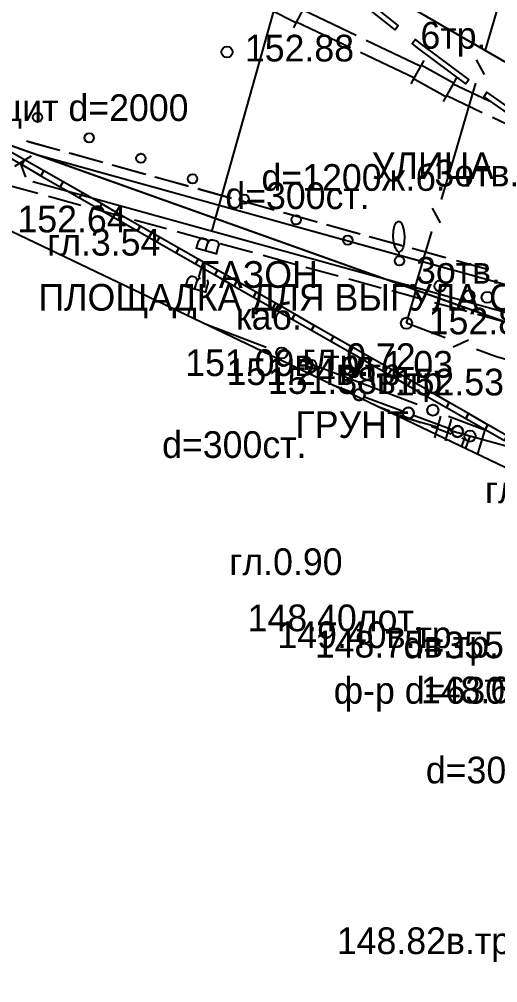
# Model space of a CAD drawing. Header units: metres. Extents: x -2743 to 126, y 13412 to 13916.
# Drawn here: x -1973.45 to -1951.94, y 13636.41 to 13679.72 of the extents above; entities that cross this region are included whole.
import ezdxf

# ---------------------------------------------------------------- set-up
doc = ezdxf.new("R2010")
doc.units = ezdxf.units.M
for name, color, linetype in [('0_геоподоснова', 7, 'Continuous'), ('link-улица Берзарина_Граница работ$0$ГП_Граница проектирования', 7, 'Continuous'), ('link-улица Берзарина_Покрытия — Новые$0$ДВ_ПП_Газон_Р', 7, 'Continuous'), ('output[1-12]_3_ДЖКХ-24_03233kl$0$Красные линии', 7, 'Continuous'), ('output[1-12]_3_ДЖКХ-24_03233tp$0$Горизонтали', 7, 'Continuous'), ('output[1-12]_3_ДЖКХ-24_03233tp$0$Отдельно стоящее дерево', 7, 'Continuous'), ('output[1-12]_3_ДЖКХ-24_03233tp$0$Полоса деревьев', 7, 'Continuous'), ('output[1-12]_3_ДЖКХ-24_03233up$0$Водопровод', 7, 'Continuous'), ('output[1-12]_3_ДЖКХ-24_03233up$0$Кабель связи', 7, 'Continuous'), ('output[1-12]_3_ДЖКХ-24_03233up$0$Кабель электрический', 7, 'Continuous'), ('output[1-12]_3_ДЖКХ-24_03233up$0$Канализация самотёчная', 7, 'Continuous'), ('output[1-12]_brd$0$Граница заказа', 7, 'Continuous'), ('output[23]_3_ДЖКХ-25_01840kl$0$Красные линии', 7, 'Continuous'), ('output[23]_3_ДЖКХ-25_01840tp$0$Горизонтали', 7, 'Continuous'), ('output[23]_3_ДЖКХ-25_01840tp$0$Граница площадки', 7, 'Continuous'), ('output[23]_3_ДЖКХ-25_01840tp$0$Граница улицы', 7, 'Continuous'), ('output[23]_3_ДЖКХ-25_01840tp$0$Колодцы', 7, 'Continuous'), ('output[23]_3_ДЖКХ-25_01840tp$0$Леса и газоны', 7, 'Continuous'), ('output[23]_3_ДЖКХ-25_01840tp$0$Ограды', 7, 'Continuous'), ('output[23]_3_ДЖКХ-25_01840tp$0$Пояснительные подписи', 7, 'Continuous'), ('output[23]_3_ДЖКХ-25_01840tp$0$Фонари', 7, 'Continuous'), ('output[23]_3_ДЖКХ-25_01840up$0$Водопровод', 7, 'Continuous'), ('output[23]_3_ДЖКХ-25_01840up$0$Газопровод', 7, 'Continuous'), ('output[23]_3_ДЖКХ-25_01840up$0$Кабели', 7, 'Continuous'), ('output[23]_3_ДЖКХ-25_01840up$0$Кабель связи', 7, 'Continuous'), ('output[23]_3_ДЖКХ-25_01840up$0$Канализация самотёчная', 7, 'Continuous'), ('output[23]_brd$0$Граница заказа', 7, 'Continuous')]:
    doc.layers.add(name, color=color, linetype=linetype)

msp = doc.modelspace()

# ---------------------------------------------------------------- linework, layer by layer
at = {"layer": '0_геоподоснова'}
msp.add_lwpolyline([(-1952.5, 13650), (-1947.5, 13650)], dxfattribs=at)
at = {"layer": 'link-улица Берзарина_Граница работ$0$ГП_Граница проектирования'}
msp.add_lwpolyline([(-1884.084, 13633.61), (-1896.781, 13639.677), (-1906.314, 13643.487), (-1921.402, 13649.466), (-1933.159, 13654.092), (-1928.779, 13664.629), (-1988.079, 13698.859), (-1995.299, 13686.451), (-2001.646, 13689.693), (-2002.701, 13690.383), (-2013.582, 13696.083)], dxfattribs=at)
at = {"layer": 'link-улица Берзарина_Покрытия — Новые$0$ДВ_ПП_Газон_Р'}
msp.add_lwpolyline([(-1939.468, 13670.799), (-1949.958, 13676.854), (-1977.227, 13692.595), (-1975.877, 13694.586), (-1948.449, 13678.674), (-1938.236, 13672.748), (-1939.468, 13670.799)], close=True, dxfattribs=at)
at = {"layer": 'output[1-12]_3_ДЖКХ-24_03233kl$0$Красные линии'}
for points in [[(-1957.849, 13680.263), (-1956.568, 13679.244), (-1956.413, 13679.44), (-1957.691, 13680.457), (-1958.733, 13681.335), (-1958.894, 13681.144), (-1957.849, 13680.263)], [(-1955.496, 13678.391), (-1953.382, 13676.82), (-1953.232, 13677.021), (-1955.344, 13678.589), (-1955.63, 13678.817), (-1955.786, 13678.621), (-1955.496, 13678.391)], [(-1950.62, 13674.876), (-1950.093, 13674.531), (-1949.956, 13674.74), (-1950.48, 13675.084), (-1952.422, 13676.441), (-1952.565, 13676.237), (-1950.62, 13674.876)]]:
    msp.add_lwpolyline(points, close=True, dxfattribs=at)
at = {"layer": 'output[1-12]_3_ДЖКХ-24_03233tp$0$Горизонтали'}
msp.add_circle((-1964.109, 13678.252), 0.25, dxfattribs=at)
at = {"layer": 'output[1-12]_3_ДЖКХ-24_03233tp$0$Отдельно стоящее дерево'}
for centre in [(-1954.532, 13667.729), (-1953.249, 13667.29), (-1953.231, 13667.287), (-1953.225, 13667.28), (-1952.411, 13667.223)]:
    msp.add_circle(centre, 0.25, dxfattribs=at)
at = {"layer": 'output[1-12]_3_ДЖКХ-24_03233tp$0$Полоса деревьев'}
for points in [[(-1956.401, 13670.651), (-1956.3, 13670.599), (-1956.214, 13670.453), (-1956.153, 13670.233), (-1956.125, 13669.963), (-1956.138, 13669.692), (-1956.188, 13669.47), (-1956.265, 13669.319), (-1956.364, 13669.261), (-1956.466, 13669.313), (-1956.551, 13669.46), (-1956.612, 13669.68), (-1956.64, 13669.95), (-1956.627, 13670.221), (-1956.577, 13670.443), (-1956.5, 13670.594), (-1956.401, 13670.651)], [(-1956.364, 13669.078), (-1956.364, 13669.261)]]:
    msp.add_lwpolyline(points, dxfattribs=at)
for centre in [(-1972.626, 13675.315), (-1970.302, 13674.394), (-1967.978, 13673.473), (-1965.654, 13672.552), (-1963.33, 13671.631), (-1961.005, 13670.71), (-1958.681, 13669.789), (-1956.357, 13668.868), (-1956.357, 13668.868)]:
    msp.add_circle(centre, 0.21, dxfattribs=at)
at = {"layer": 'output[1-12]_3_ДЖКХ-24_03233up$0$Водопровод'}
msp.add_lwpolyline([(-1964.625, 13670.769), (-1955.832, 13702.035)], dxfattribs=at)
at = {"layer": 'output[1-12]_3_ДЖКХ-24_03233up$0$Кабель связи'}
for points in [[(-1952.507, 13678.295), (-1951.744, 13680.912)], [(-1952.536, 13677.247), (-1952.897, 13677.904)], [(-1954.469, 13671.627), (-1953.853, 13673.675), (-1952.926, 13676.855)], [(-1954.508, 13670.578), (-1954.863, 13671.238)], [(-1955.686, 13667.58), (-1954.901, 13670.19)]]:
    msp.add_lwpolyline(points, dxfattribs=at)
at = {"layer": 'output[1-12]_3_ДЖКХ-24_03233up$0$Кабель электрический'}
for points in [[(-1961.01, 13679.559), (-1964.47, 13681.339)], [(-1960.69, 13680.181), (-1961.01, 13679.559)], [(-1958.297, 13678.988), (-1960.721, 13680.141)], [(-1961.01, 13679.559), (-1961.124, 13679.336)], [(-1958.555, 13678.446), (-1960.979, 13679.599)], [(-1955.421, 13677.621), (-1957.845, 13678.774)], [(-1955.679, 13677.079), (-1958.103, 13678.232)], [(-1955.381, 13677.656), (-1955.719, 13677.044)], [(-1955.26, 13677.875), (-1955.381, 13677.656)], [(-1953.931, 13676.856), (-1955.381, 13677.656)], [(-1953.81, 13677.075), (-1953.931, 13676.856)], [(-1955.719, 13677.043), (-1955.84, 13676.824)], [(-1954.269, 13676.244), (-1955.719, 13677.044)], [(-1953.931, 13676.856), (-1954.269, 13676.244)], [(-1952.33, 13676.037), (-1953.971, 13676.821)], [(-1954.269, 13676.243), (-1954.39, 13676.024)], [(-1952.631, 13675.516), (-1954.229, 13676.279)], [(-1948.985, 13673.775), (-1952.18, 13675.301)]]:
    msp.add_lwpolyline(points, dxfattribs=at)
at = {"layer": 'output[1-12]_3_ДЖКХ-24_03233up$0$Канализация самотёчная'}
for points in [[(-1973.062, 13674.235), (-1971.617, 13673.833)], [(-1972.634, 13673.627), (-1949.248, 13667.154)], [(-1971.136, 13673.699), (-1969.69, 13673.297)], [(-1969.209, 13673.163), (-1967.764, 13672.761)], [(-1967.282, 13672.627), (-1965.837, 13672.225)], [(-1965.355, 13672.091), (-1963.91, 13671.689)], [(-1963.428, 13671.555), (-1961.983, 13671.153)], [(-1961.501, 13671.019), (-1960.056, 13670.617)], [(-1959.574, 13670.483), (-1958.129, 13670.082)], [(-1957.647, 13669.948), (-1956.202, 13669.546)], [(-1955.721, 13669.412), (-1954.275, 13669.01)], [(-1953.794, 13668.876), (-1952.349, 13668.474)], [(-1957.074, 13668.075), (-1941.686, 13663.815)]]:
    msp.add_lwpolyline(points, dxfattribs=at)
at = {"layer": 'output[1-12]_brd$0$Граница заказа'}
msp.add_lwpolyline([(-2346.581, 13797.271), (-2166.599, 13756.435), (-2146.461, 13744.448), (-2137.057, 13735.438), (-2116.083, 13730.556), (-2106.947, 13730.964), (-2106.947, 13685.73), (-2024.861, 13668.702), (-2016.466, 13689.267), (-1943.717, 13663.309), (-1875.376, 13614.096), (-1826.303, 13588.476), (-1816.168, 13541.725), (-1765.892, 13527.485), (-1735.115, 13529.544), (-1686.146, 13524.756), (-1676.411, 13564.262), (-1525.599, 13535.005), (-1412.062, 13512.979), (-1427.758, 13454.715), (-1407.548, 13450.243), (-1398.752, 13489.999), (-1344.683, 13479.798), (-1272.603, 13462.997)], dxfattribs=at)
at = {"layer": 'output[23]_3_ДЖКХ-25_01840kl$0$Красные линии'}
for points in [[(-1973.215, 13673.406), (-1974.084, 13673.902), (-1974.208, 13673.685), (-1973.339, 13673.189), (-1973.215, 13673.406)], [(-1972.347, 13672.91), (-1973.215, 13673.406), (-1973.339, 13673.189), (-1972.471, 13672.693), (-1972.347, 13672.91)], [(-1971.479, 13672.414), (-1972.347, 13672.91), (-1972.471, 13672.693), (-1971.603, 13672.197), (-1971.479, 13672.414)], [(-1970.611, 13671.918), (-1971.479, 13672.414), (-1971.603, 13672.197), (-1970.735, 13671.701), (-1970.611, 13671.918)], [(-1969.742, 13671.422), (-1970.611, 13671.918), (-1970.735, 13671.701), (-1969.866, 13671.204), (-1969.742, 13671.422)], [(-1968.874, 13670.925), (-1969.742, 13671.422), (-1969.866, 13671.204), (-1968.998, 13670.708), (-1968.874, 13670.925)], [(-1968.006, 13670.429), (-1968.874, 13670.925), (-1968.998, 13670.708), (-1968.13, 13670.212), (-1968.006, 13670.429)], [(-1967.138, 13669.933), (-1968.006, 13670.429), (-1968.13, 13670.212), (-1967.262, 13669.716), (-1967.138, 13669.933)], [(-1966.269, 13669.437), (-1967.138, 13669.933), (-1967.262, 13669.716), (-1966.393, 13669.22), (-1966.269, 13669.437)], [(-1965.401, 13668.941), (-1966.269, 13669.437), (-1966.393, 13669.22), (-1965.525, 13668.724), (-1965.401, 13668.941)], [(-1964.533, 13668.445), (-1965.401, 13668.941), (-1965.525, 13668.724), (-1964.657, 13668.228), (-1964.533, 13668.445)], [(-1963.665, 13667.949), (-1964.533, 13668.445), (-1964.657, 13668.228), (-1963.789, 13667.732), (-1963.665, 13667.949)], [(-1962.796, 13667.453), (-1963.665, 13667.949), (-1963.789, 13667.732), (-1962.92, 13667.235), (-1962.796, 13667.453)], [(-1961.928, 13666.956), (-1962.796, 13667.453), (-1962.92, 13667.235), (-1962.052, 13666.739), (-1961.928, 13666.956)], [(-1961.06, 13666.46), (-1961.928, 13666.956), (-1962.052, 13666.739), (-1961.184, 13666.243), (-1961.06, 13666.46)], [(-1960.192, 13665.964), (-1961.06, 13666.46), (-1961.184, 13666.243), (-1960.316, 13665.747), (-1960.192, 13665.964)], [(-1959.323, 13665.468), (-1960.192, 13665.964), (-1960.316, 13665.747), (-1959.447, 13665.251), (-1959.323, 13665.468)], [(-1958.455, 13664.972), (-1959.323, 13665.468), (-1959.447, 13665.251), (-1958.579, 13664.755), (-1958.455, 13664.972)], [(-1957.587, 13664.476), (-1958.455, 13664.972), (-1958.579, 13664.755), (-1957.711, 13664.259), (-1957.587, 13664.476)], [(-1956.719, 13663.98), (-1957.587, 13664.476), (-1957.711, 13664.259), (-1956.843, 13663.763), (-1956.719, 13663.98)], [(-1955.85, 13663.484), (-1956.719, 13663.98), (-1956.843, 13663.763), (-1955.974, 13663.266), (-1955.85, 13663.484)], [(-1954.982, 13662.987), (-1955.85, 13663.484), (-1955.974, 13663.266), (-1955.106, 13662.77), (-1954.982, 13662.987)], [(-1954.114, 13662.491), (-1954.982, 13662.987), (-1955.106, 13662.77), (-1954.238, 13662.274), (-1954.114, 13662.491)], [(-1953.246, 13661.995), (-1954.114, 13662.491), (-1954.238, 13662.274), (-1953.37, 13661.778), (-1953.246, 13661.995)], [(-1952.377, 13661.499), (-1953.246, 13661.995), (-1953.37, 13661.778), (-1952.501, 13661.282), (-1952.377, 13661.499)], [(-1951.509, 13661.003), (-1952.377, 13661.499), (-1952.501, 13661.282), (-1951.633, 13660.786), (-1951.509, 13661.003)]]:
    msp.add_lwpolyline(points, close=True, dxfattribs=at)
at = {"layer": 'output[23]_3_ДЖКХ-25_01840tp$0$Горизонтали'}
msp.add_circle((-1953.185, 13660.985), 0.25, dxfattribs=at)
at = {"layer": 'output[23]_3_ДЖКХ-25_01840tp$0$Граница площадки'}
for points in [[(-1957.242, 13662.285), (-1956.786, 13662.115)], [(-1956.318, 13661.94), (-1955.406, 13661.6)], [(-1954.937, 13661.425), (-1954.025, 13661.085)], [(-1953.556, 13660.91), (-1953.44, 13660.867), (-1953.563, 13660.525)]]:
    msp.add_lwpolyline(points, dxfattribs=at)
at = {"layer": 'output[23]_3_ДЖКХ-25_01840tp$0$Колодцы'}
msp.add_circle((-1956.041, 13666.06), 0.25, dxfattribs=at)
at = {"layer": 'output[23]_3_ДЖКХ-25_01840tp$0$Ограды'}
for points in [[(-1959.273, 13663.256), (-1958.402, 13662.931)], [(-1957.933, 13662.756), (-1956.191, 13662.106)], [(-1955.723, 13661.931), (-1953.981, 13661.282)], [(-1953.512, 13661.107), (-1953.185, 13660.985), (-1953.381, 13660.439)]]:
    msp.add_lwpolyline(points, dxfattribs=at)
for points in [[(-1957.917, 13662.843), (-1957.937, 13662.941), (-1957.991, 13663.02), (-1958.07, 13663.074), (-1958.167, 13663.093), (-1958.265, 13663.074), (-1958.344, 13663.02), (-1958.398, 13662.941), (-1958.417, 13662.843), (-1958.398, 13662.746), (-1958.344, 13662.666), (-1958.265, 13662.613), (-1958.167, 13662.593), (-1958.07, 13662.613), (-1957.991, 13662.666), (-1957.937, 13662.746), (-1957.917, 13662.843)], [(-1955.707, 13662.019), (-1955.726, 13662.116), (-1955.78, 13662.196), (-1955.859, 13662.249), (-1955.957, 13662.269), (-1956.054, 13662.249), (-1956.134, 13662.196), (-1956.187, 13662.116), (-1956.207, 13662.019), (-1956.187, 13661.921), (-1956.134, 13661.842), (-1956.054, 13661.788), (-1955.957, 13661.769), (-1955.859, 13661.788), (-1955.78, 13661.842), (-1955.726, 13661.921), (-1955.707, 13662.019)], [(-1953.496, 13661.194), (-1953.516, 13661.292), (-1953.569, 13661.371), (-1953.649, 13661.425), (-1953.746, 13661.444), (-1953.844, 13661.425), (-1953.923, 13661.371), (-1953.977, 13661.292), (-1953.996, 13661.194), (-1953.977, 13661.097), (-1953.923, 13661.018), (-1953.844, 13660.964), (-1953.746, 13660.944), (-1953.649, 13660.964), (-1953.569, 13661.018), (-1953.516, 13661.097), (-1953.496, 13661.194)]]:
    msp.add_lwpolyline(points, close=True, dxfattribs=at)
for centre in [(-1958.167, 13662.843), (-1958.167, 13662.843), (-1955.957, 13662.019), (-1955.957, 13662.019), (-1953.746, 13661.194), (-1953.746, 13661.194)]:
    msp.add_circle(centre, 0.25, dxfattribs=at)
at = {"layer": 'output[23]_3_ДЖКХ-25_01840tp$0$Фонари'}
msp.add_circle((-1960.301, 13664.216), 0.2, dxfattribs=at)
at = {"layer": 'output[23]_3_ДЖКХ-25_01840up$0$Водопровод'}
for points in [[(-1964.777, 13670.23), (-1964.625, 13670.769)], [(-1965.48, 13669.433), (-1965.394, 13669.74), (-1965.38, 13669.767), (-1965.349, 13669.81), (-1965.309, 13669.848), (-1965.29, 13669.862), (-1965.267, 13669.873), (-1965.24, 13669.88), (-1965.207, 13669.885), (-1965.192, 13669.884), (-1965.08, 13669.853), (-1965.06, 13669.842), (-1965.035, 13669.821), (-1965.019, 13669.801), (-1965.004, 13669.779), (-1964.992, 13669.747), (-1964.984, 13669.708), (-1964.98, 13669.674), (-1964.981, 13669.626), (-1964.967, 13669.662), (-1964.955, 13669.694), (-1964.927, 13669.736), (-1964.903, 13669.761), (-1964.877, 13669.782), (-1964.839, 13669.803), (-1964.799, 13669.813), (-1964.766, 13669.813), (-1964.583, 13669.762), (-1964.566, 13669.753), (-1964.543, 13669.735), (-1964.52, 13669.707), (-1964.502, 13669.669), (-1964.491, 13669.637), (-1964.484, 13669.587), (-1964.483, 13669.557), (-1964.488, 13669.53)], [(-1965.515, 13669.442), (-1964.555, 13669.172)], [(-1965.068, 13669.317), (-1964.981, 13669.626)], [(-1964.586, 13669.181), (-1964.488, 13669.53)], [(-1965.373, 13668.112), (-1965.183, 13668.786)], [(-1965.961, 13667.722), (-1965.875, 13668.029), (-1965.861, 13668.056), (-1965.83, 13668.1), (-1965.79, 13668.137), (-1965.771, 13668.151), (-1965.748, 13668.162), (-1965.721, 13668.17), (-1965.688, 13668.174), (-1965.673, 13668.174), (-1965.562, 13668.143), (-1965.541, 13668.131), (-1965.516, 13668.11), (-1965.501, 13668.091), (-1965.485, 13668.069), (-1965.473, 13668.036), (-1965.465, 13667.997), (-1965.461, 13667.963), (-1965.462, 13667.916), (-1965.448, 13667.952), (-1965.436, 13667.983), (-1965.408, 13668.026), (-1965.384, 13668.05), (-1965.358, 13668.072), (-1965.32, 13668.092), (-1965.309, 13668.095)], [(-1965.014, 13668.012), (-1965.001, 13667.997), (-1964.983, 13667.958), (-1964.973, 13667.926), (-1964.965, 13667.876), (-1964.964, 13667.847), (-1964.969, 13667.819)], [(-1965.996, 13667.732), (-1965.036, 13667.462)], [(-1965.549, 13667.606), (-1965.462, 13667.916)], [(-1965.067, 13667.471), (-1964.969, 13667.819)], [(-1965.854, 13666.402), (-1965.664, 13667.076)]]:
    msp.add_lwpolyline(points, dxfattribs=at)
at = {"layer": 'output[23]_3_ДЖКХ-25_01840up$0$Газопровод'}
for points in [[(-1954.65, 13661.393), (-1956.411, 13661.887)], [(-1954.515, 13661.875), (-1954.785, 13660.912)], [(-1954.033, 13661.74), (-1954.303, 13660.777)], [(-1950.646, 13660.271), (-1954.168, 13661.258)]]:
    msp.add_lwpolyline(points, dxfattribs=at)
at = {"layer": 'output[23]_3_ДЖКХ-25_01840up$0$Кабели'}
for points in [[(-1965.039, 13666.012), (-1962.345, 13664.991)], [(-1960.943, 13664.459), (-1960.301, 13664.216), (-1955.556, 13662.417)], [(-1954.153, 13661.885), (-1952.516, 13661.264), (-1952.852, 13660.186)]]:
    msp.add_lwpolyline(points, dxfattribs=at)
for centre in [(-1961.644, 13664.725), (-1954.854, 13662.151)]:
    msp.add_circle(centre, 0.25, dxfattribs=at)
at = {"layer": 'output[23]_3_ДЖКХ-25_01840up$0$Кабель связи'}
for points in [[(-1956.041, 13666.06), (-1955.61, 13667.552)], [(-1954.298, 13665.406), (-1956.041, 13666.06)], [(-1953.255, 13665.298), (-1953.937, 13664.988)], [(-1949.339, 13663.784), (-1952.04, 13664.559), (-1952.894, 13664.88)]]:
    msp.add_lwpolyline(points, dxfattribs=at)
at = {"layer": 'output[23]_3_ДЖКХ-25_01840up$0$Канализация самотёчная'}
for points in [[(-1973.128, 13674.253), (-1971.683, 13673.851)], [(-1971.202, 13673.717), (-1969.756, 13673.315)], [(-1973.651, 13673.127), (-1972.902, 13673.581)], [(-1973.413, 13673.271), (-1973.167, 13672.626)], [(-1972.513, 13673.594), (-1954.028, 13668.477)], [(-1969.275, 13673.181), (-1967.829, 13672.779)], [(-1972.833, 13672.437), (-1954.349, 13667.321)], [(-1967.348, 13672.645), (-1965.903, 13672.244)], [(-1972.61, 13671.89), (-1974.056, 13672.288)], [(-1965.421, 13672.11), (-1963.976, 13671.708)], [(-1970.682, 13671.359), (-1972.128, 13671.758)], [(-1963.494, 13671.574), (-1962.049, 13671.172)], [(-1968.754, 13670.828), (-1970.2, 13671.227)], [(-1961.567, 13671.038), (-1960.122, 13670.636)], [(-1966.825, 13670.298), (-1968.272, 13670.696)], [(-1964.897, 13669.767), (-1966.343, 13670.165)], [(-1959.64, 13670.502), (-1958.195, 13670.1)], [(-1957.713, 13669.966), (-1956.268, 13669.564)], [(-1962.969, 13669.236), (-1964.415, 13669.634)], [(-1955.787, 13669.43), (-1954.341, 13669.028)], [(-1961.041, 13668.705), (-1962.487, 13669.103)], [(-1959.113, 13668.174), (-1960.559, 13668.572)], [(-1957.184, 13667.643), (-1958.63, 13668.041)], [(-1955.256, 13667.112), (-1956.702, 13667.51)], [(-1953.328, 13666.581), (-1954.774, 13666.979)], [(-1951.4, 13666.05), (-1952.846, 13666.448)]]:
    msp.add_lwpolyline(points, dxfattribs=at)
at = {"layer": 'output[23]_brd$0$Граница заказа'}
msp.add_lwpolyline([(-1912.765, 13641.02), (-1943.717, 13663.309), (-2005.475, 13685.345), (-1912.765, 13641.02)], dxfattribs=at)

# ---------------------------------------------------------------- texts
at = {"layer": 'output[1-12]_3_ДЖКХ-24_03233tp$0$Горизонтали'}
msp.add_text('152.88', height=1.2, dxfattribs=at).set_placement((-1963.305, 13677.827))
at = {"layer": 'output[1-12]_3_ДЖКХ-24_03233up$0$Кабель связи'}
for s, p in [('3отв.', (-1954.783, 13672.212)), ('151.09в.тр.', (-1965.987, 13663.685)), ('гл.1.03', (-1959.039, 13663.613)), ('151.24в.тр.', (-1964.13, 13663.283)), ('151.38в.тр.', (-1962.273, 13662.882)), ('149.40в.тр.', (-1961.843, 13651.455)), ('148.75в.тр.', (-1960.162, 13651.032)), ('148.63в.тр.', (-1955.394, 13648.976)), ('d=300ГНБ', (-1955.169, 13645.374)), ('148.82в.тр.', (-1959.173, 13637.7))]:
    msp.add_text(s, height=1.2, dxfattribs=at).set_placement(p)
at = {"layer": 'output[1-12]_3_ДЖКХ-24_03233up$0$Кабель электрический'}
for s, p in [('6тр.', (-1955.412, 13678.401)), ('гл.0.72', (-1960.72, 13663.956)), ('гл.0.90', (-1964.004, 13654.739))]:
    msp.add_text(s, height=1.2, dxfattribs=at).set_placement(p)
at = {"layer": 'output[1-12]_3_ДЖКХ-24_03233up$0$Канализация самотёчная'}
for s, p in [('d=1200ж.б.', (-1962.558, 13672.012)), ('148.40лот.', (-1963.183, 13652.214)), ('d=355п/э', (-1956.171, 13650.999)), ('ф-р d=630ст.', (-1959.31, 13648.956))]:
    msp.add_text(s, height=1.2, dxfattribs=at).set_placement(p)
at = {"layer": 'output[23]_3_ДЖКХ-25_01840tp$0$Горизонтали'}
for s, p in [('152.64', (-1973.53, 13670.144)), ('152.53', (-1956.566, 13662.814))]:
    msp.add_text(s, height=1.2, dxfattribs=at).set_placement(p)
at = {"layer": 'output[23]_3_ДЖКХ-25_01840tp$0$Граница площадки'}
msp.add_text('ГРУНТ', height=1.2, dxfattribs=at).set_placement((-1961.034, 13660.905))
at = {"layer": 'output[23]_3_ДЖКХ-25_01840tp$0$Граница улицы'}
msp.add_text('УЛИЦА      БЕРЗАРИНА', height=1.2, dxfattribs=at).set_placement((-1957.598, 13672.54))
at = {"layer": 'output[23]_3_ДЖКХ-25_01840tp$0$Колодцы'}
msp.add_text('152.86', height=1.2, dxfattribs=at).set_placement((-1955.041, 13665.56))
at = {"layer": 'output[23]_3_ДЖКХ-25_01840tp$0$Леса и газоны'}
msp.add_text('ГАЗОН', height=1.2, dxfattribs=at).set_placement((-1965.342, 13667.651))
at = {"layer": 'output[23]_3_ДЖКХ-25_01840tp$0$Пояснительные подписи'}
msp.add_text('ПЛОЩАДКА ДЛЯ ВЫГУЛА СОБАК', height=1.2, dxfattribs=at).set_placement((-1972.585, 13666.626))
at = {"layer": 'output[23]_3_ДЖКХ-25_01840up$0$Водопровод'}
for s, p in [('d=300ст.', (-1964.185, 13671.193)), ('гл.3.54', (-1972.194, 13669.099)), ('d=300ст.', (-1967.026, 13660.004))]:
    msp.add_text(s, height=1.2, dxfattribs=at).set_placement(p)
at = {"layer": 'output[23]_3_ДЖКХ-25_01840up$0$Кабели'}
for s, p in [('каб.', (-1963.702, 13665.773)), ('гл.0.60', (-1952.51, 13657.976))]:
    msp.add_text(s, height=1.2, dxfattribs=at).set_placement(p)
at = {"layer": 'output[23]_3_ДЖКХ-25_01840up$0$Кабель связи'}
msp.add_text('3отв.', height=1.2, dxfattribs=at).set_placement((-1955.61, 13667.839))
at = {"layer": 'output[23]_3_ДЖКХ-25_01840up$0$Канализация самотёчная'}
msp.add_text('щит d=2000', height=1.2, dxfattribs=at).set_placement((-1974.634, 13675.15))

doc.saveas('drawing.dxf')
